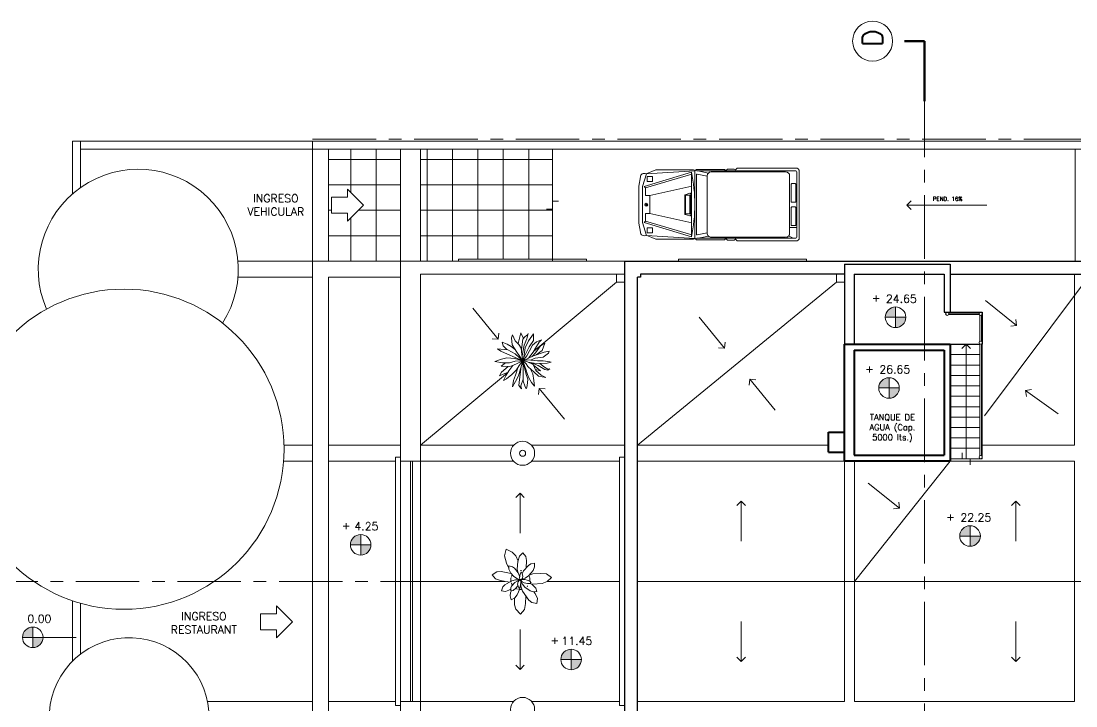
# Model space of a CAD drawing. Extents: x 1018 to 1352, y -109 to 184.
# Drawn here: x 1218.4 to 1244.77, y 68.17 to 85.28 of the extents above; entities that cross this region are included whole.
import ezdxf

# ---------------------------------------------------------------- set-up
doc = ezdxf.new("R2010")
doc.units = 0
doc.header["$LTSCALE"] = 0.5
doc.linetypes.add('CENTER', pattern=[50.8, 31.75, -6.35, 6.35, -6.35])
doc.layers.get('0').update_dxf_attribs({"linetype": 'CONTINUOUS'})
for name, color, linetype, lineweight in [('Carpintería', 55, 'CONTINUOUS', 20), ('Detalles .05', 243, 'CONTINUOUS', 5), ('Detalles 01', 8, 'CONTINUOUS', 9), ('Muros corte', 7, 'CONTINUOUS', 40), ('Muros vista', 253, 'CONTINUOUS', 25), ('Pisos', 252, 'CONTINUOUS', 18), ('Punta 01', 6, 'CONTINUOUS', 9), ('Punta 015', 64, 'CONTINUOUS', 13), ('Punta 02', 11, 'CONTINUOUS', 20), ('Punta 03', 171, 'CONTINUOUS', 30), ('Punta 05', 52, 'CONTINUOUS', 50), ('Tratamiento pisos', 251, 'CONTINUOUS', 9), ('Vidrios', 147, 'CONTINUOUS', 13)]:
    doc.layers.add(name, color=color, linetype=linetype, lineweight=lineweight)
doc.styles.add('Texto 1 mm', font='simplex.shx', dxfattribs={"height": 0.1})
doc.styles.add('Texto 1.5 mm', font='simplex.shx', dxfattribs={"height": 0.15})
doc.styles.add('Texto 2 mm', font='simplex.shx', dxfattribs={"height": 0.2})
doc.styles.add('Texto 5 mm', font='simplex.shx', dxfattribs={"height": 0.5})
pattern_1 = [(0, (-32.56274, 0.5418), (0, 0.635), []), (90, (-32.56274, 0.5418), (-0.635, 4e-17), [])]

# ---------------------------------------------------------------- blocks, each defined once
blk = doc.blocks.new('A$C30F00F99')
for p, q in [((0.065, 1.448), (0.065, 3.9)), ((1.704, 3.95), (0.115, 3.95)), ((1.626, 3.768), (0.193, 3.768)), ((1.754, 1.448), (1.754, 3.9)), ((0.093, 3.668), (0.093, 1.807)), ((1.726, 3.668), (1.726, 1.807)), ((0.122, 1.736), (0.054, 1.395)), ((0.198, 1.707), (0.152, 1.458)), ((1.626, 1.707), (0.193, 1.707)), ((1.621, 1.707), (1.667, 1.458)), ((1.697, 1.736), (1.765, 1.395)), ((1.765, 1.395), (0.056, 1.399)), ((0.495, 0.168), (0.152, 1.323)), ((1.647, 1.435), (0.172, 1.435)), ((1.134, 0.274), (1.367, 1.319)), ((1.326, 0.168), (1.669, 1.323)), ((1.144, 1.274), (0.676, 1.274)), ((0.676, 1.274), (0.676, 1.166)), ((0.676, 1.166), (1.144, 1.166)), ((1.144, 1.166), (1.144, 1.274)), ((1.72, 1.313), (1.36, 0.134)), ((0.33, 0.336), (0.205, 0.336)), ((0.205, 0.336), (0.205, 0.209)), ((0.33, 0.209), (0.33, 0.336)), ((1.134, 0.274), (0.687, 0.274)), ((1.134, 0.168), (1.134, 0.274)), ((1.489, 0.209), (1.489, 0.336)), ((1.489, 0.336), (1.614, 0.336)), ((1.614, 0.336), (1.614, 0.209)), ((0.205, 0.209), (0.33, 0.209)), ((0.915, 0.184), (0.885, 0.206)), ((0.915, 0.184), (0.944, 0.206)), ((0.915, 0.148), (0.915, 0.184)), ((1.326, 0.168), (1.134, 0.168)), ((1.36, 0.134), (1.326, 0.168)), ((1.614, 0.209), (1.489, 0.209))]:
    blk.add_line(p, q)
for points in [[(0, 3.918), (0, 2.454), (0.044, 2.417), (0.023, 2.383), (0.023, 2.211), (0.06, 2.172), (0.031, 2.135), (0.031, 1.436), (0.058, 1.402), (0.043, 1.368), (0.043, 0.425), (0.145, 0.177, 0.590762), (0.221, 0.036), (0.448, 0), (1.372, 0), (1.598, 0.036, 0.590762), (1.675, 0.177), (1.776, 0.425), (1.776, 1.368), (1.762, 1.402), (1.789, 1.436), (1.789, 2.135), (1.76, 2.172), (1.796, 2.211), (1.796, 2.383), (1.775, 2.417), (1.819, 2.454), (1.819, 3.918, 0.468554), (1.737, 4.009), (0.082, 4.009, 0.468554)], [(0.387, 3.906, -0.414214), (0.407, 3.926), (0.83, 3.926, -0.414214), (0.85, 3.906), (0.85, 3.823, -0.414214), (0.83, 3.803), (0.407, 3.803, -0.414214), (0.387, 3.823)], [(1.432, 3.906, 0.414214), (1.412, 3.926), (0.99, 3.926, 0.414214), (0.97, 3.906), (0.97, 3.823, 0.414214), (0.99, 3.803), (1.412, 3.803, 0.414214), (1.432, 3.823)], [(0.645, 1.295), (0.841, 1.295), (0.98, 1.295), (1.176, 1.295, -0.515671), (1.195, 1.269), (1.157, 1.159, -0.319548), (1.138, 1.145), (0.962, 1.145), (0.859, 1.145), (0.683, 1.145, -0.319548), (0.664, 1.159), (0.626, 1.269, -0.515671)]]:
    blk.add_lwpolyline(points, format="xyb", close=True)
for points in [[(1.485, 3.768), (1.485, 3.95)], [(1.695, 3.74), (1.754, 3.855)], [(1.754, 3.688), (1.754, 3.756), (1.723, 3.692)], [(1.754, 2.412), (1.775, 2.417)], [(0.064, 1.395), (0.141, 0.189), (0.461, 0.086)], [(0.101, 1.313), (0.461, 0.134), (0.495, 0.168), (0.687, 0.168), (0.687, 0.274), (0.454, 1.319)], [(1.757, 1.395), (1.68, 0.189), (1.36, 0.086)], [(1.72, 1.313), (0.101, 1.313)], [(1.36, 0.086), (0.461, 0.086)]]:
    blk.add_lwpolyline(points)
blk.add_lwpolyline([(1.72, 1.313, 0.103517), (0.101, 1.313, -1.887166)], format="xyb")
blk.add_circle((0.915, 0.184), 0.0367)
for centre, radius, start, end in [((0.115, 3.9), 0.05, 90, 180), ((0.193, 3.668), 0.1, 90, 180), ((1.626, 3.668), 0.1, 0, 90), ((1.704, 3.9), 0.05, 0, 90), ((0.193, 1.807), 0.1, 180, 270), ((1.626, 1.807), 0.1, 270, 0), ((0.172, 1.455), 0.02, 169.5085, 270), ((1.647, 1.455), 0.02, 270, 10.4915)]:
    blk.add_arc(centre, radius, start, end)
blk = doc.blocks.new('Plant1')
for p, q in [((2.94, 14.02), (1.24, 11.02)), ((5.75, 15.65), (2.94, 14.02)), ((6.8, 12.64), (5.75, 15.65)), ((6.67, 9.74), (6.8, 12.64)), ((-10.15, 7.82), (-12.56, 7.25)), ((-12.56, 7.25), (-11.81, 4.91)), ((-8.01, 7.41), (-10.15, 7.82)), ((-4.41, 5.37), (-8.01, 7.41)), ((-4.94, 10.5), (-5.47, 8.7)), ((-5.47, 8.7), (-5.1, 7.19)), ((-5.1, 7.19), (-3.73, 3.58)), ((-3.11, 9.8), (-4.94, 10.5)), ((-1.65, 8.27), (-3.11, 9.8)), ((-0.15, 4.91), (-1.65, 8.27)), ((-0.18, 7.33), (-0.36, 5.38)), ((1.24, 11.02), (-0.18, 7.33)), ((7.53, 5.66), (4.58, 4.62)), ((4.8, 4.93), (6.67, 9.74)), ((9.19, 5.31), (7.53, 5.66)), ((-15.39, 2.27), (-18.09, -0.04)), ((-12.63, 3.17), (-15.39, 2.27)), ((-9.66, 3.14), (-12.63, 3.17)), ((-11.81, 4.91), (-9.42, 2.94)), ((-9.42, 2.94), (-5.88, 0.9)), ((-3.93, 0.56), (-7.13, -0.21)), ((-5.88, 0.9), (-4.34, 0.46)), ((-2.06, 0.5), (-3.93, 0.56)), ((-2.48, 2.2), (-3.75, 2.12)), ((-3.75, 2.12), (-2.91, 1.21)), ((-3.73, 3.58), (-2.59, 2.19)), ((-2.91, 1.21), (-1.29, 0)), ((-1.34, 2), (-2.48, 2.2)), ((-1.9, 0.46), (-2.06, 0.5)), ((-0.39, 1.34), (-1.34, 2)), ((-0.56, -0.12), (-0.19, 0)), ((-0.12, 0.81), (-0.39, 1.34)), ((-0.19, 0), (-0.12, 0.06)), ((0.25, 2.69), (-0.15, 4.91)), ((-0.06, 0.25), (-0.12, 0.81)), ((-0.12, 0.06), (-0.06, 0.25)), ((-0.11, 0.67), (0.06, 0.81)), ((0.06, 0.81), (0.25, 2.69)), ((0.31, 1.31), (0.12, 0.38)), ((0.12, 0.38), (0.19, 0.25)), ((0.19, 0.25), (0.38, 0.19)), ((0.73, 2.26), (0.31, 1.31)), ((0.38, 0.19), (1.25, 0.44)), ((0.47, 0.22), (0.69, 0)), ((0.69, 0), (2.44, 0)), ((1.6, 3.31), (0.73, 2.26)), ((1.25, 0.44), (2.18, 1.1)), ((2.74, 4.3), (1.6, 3.31)), ((2.18, 1.1), (3.4, 2.61)), ((2.44, 0), (4.43, 0.51)), ((3.75, 4.5), (2.74, 4.3)), ((3.4, 2.61), (3.75, 3.44)), ((3.75, 3.45), (4.8, 4.93)), ((3.75, 3.44), (3.75, 4.5)), ((4.43, 0.51), (7.5, 2.24)), ((7.5, 2.24), (8.7, 3.64)), ((8.7, 3.64), (9.19, 5.31)), ((8.78, 3.92), (9.84, 4.12)), ((9.84, 4.12), (12.89, 4.12)), ((13.53, 0.5), (11.66, -0.54)), ((12.89, 4.12), (15.19, 2.69)), ((15.19, 2.69), (13.53, 0.5)), ((-18.09, -0.04), (-15.37, -2.32)), ((-15.37, -2.32), (-11.22, -3.04)), ((-11.22, -3.04), (-8.38, -3)), ((-8.2, -0.91), (-9.38, -2.5)), ((-9.38, -2.5), (-7.87, -3.25)), ((-5.18, -2.97), (-8.45, -7.47)), ((-7.13, -0.21), (-8.2, -0.91)), ((-7.87, -3.25), (-5.44, -3.05)), ((-5.44, -3.05), (-3.38, -2.45)), ((-3.38, -2.45), (-1.56, -1.44)), ((-1.56, -1.44), (-0.5, -0.38)), ((-1.12, -2.44), (-1.55, -4.42)), ((-1.55, -4.42), (-1.12, -8.67)), ((-1.29, 0), (-0.56, -0.12)), ((-0.38, -0.81), (-1.12, -2.44)), ((-0.31, -0.5), (-0.59, -0.46)), ((-0.5, -0.38), (-0.5, -0.12)), ((0.06, -0.62), (-0.38, -0.81)), ((-0.26, -0.76), (-0.31, -0.5)), ((-0.19, -1.81), (-0.07, -0.68)), ((0.01, -3.25), (-0.19, -1.81)), ((0.12, -0.12), (0, -0.44)), ((0, -0.44), (0.12, -1)), ((1.03, -5.66), (0.01, -3.25)), ((0.56, -0.06), (0.12, -0.12)), ((0.12, -1), (0.45, -1.59)), ((0.45, -1.59), (1.43, -2.3)), ((1.53, -0.38), (0.56, -0.06)), ((1.43, -2.3), (2.56, -2.56)), ((3.06, -1.61), (1.53, -0.38)), ((3.19, -1.19), (2.01, -0.77)), ((2.38, -1), (2.23, -0.95)), ((2.32, -2.51), (3.05, -4.05)), ((4.2, -2.28), (2.38, -1)), ((2.56, -2.56), (3.88, -2.56)), ((3.05, -4.05), (3.43, -5.82)), ((3.88, -2.56), (3.06, -1.61)), ((6, -1.48), (3.19, -1.19)), ((6.42, -4.94), (4.2, -2.28)), ((11.66, -0.54), (6, -1.48)), ((7.5, -6.71), (6.42, -4.94)), ((9.02, -0.98), (12.56, -2.76)), ((12.56, -2.76), (15.17, -4.6)), ((15.17, -4.6), (16.61, -7.77)), ((-8.45, -7.47), (-9.18, -9.67)), ((-9.18, -9.67), (-8.88, -12.44)), ((-6.25, -11.82), (-4.21, -9.77)), ((-4.21, -9.77), (-1.41, -5.8)), ((-1.12, -8.67), (-0.57, -10.07)), ((-0.57, -10.07), (1, -11.56)), ((1, -11.56), (2.25, -9.87)), ((1.72, -6.45), (1.03, -5.66)), ((3.06, -7.12), (1.72, -6.45)), ((2.25, -9.87), (2.39, -7.87)), ((2.39, -7.87), (2.32, -6.75)), ((3.43, -5.82), (3.06, -7.12)), ((3.19, -6.68), (4.04, -7.69)), ((4.04, -7.69), (5.41, -8.56)), ((5.41, -8.56), (7.5, -8.88)), ((7.5, -8.88), (7.5, -6.71)), ((7.5, -6.98), (10.72, -8.45)), ((10.72, -8.45), (13.06, -8.78)), ((13.06, -8.78), (16.61, -7.77)), ((-8.88, -12.44), (-6.25, -11.82))]:
    blk.add_line(p, q)
for start, end in [(172.4345, 176.9296), (149.2581, 153.7532), (57.1582, 93.2041), (21.2653, 25.7604), (212.1423, 223.5771), (229.8179, 257.6637), (265.2848, 278.7499), (306.6551, 316.418), (323.0282, 344.4965)]:
    blk.add_arc((0, 0), 5.12, start, end)
blk = doc.blocks.new('Treei')
for p, q in [((-2.15, 4.1), (-3.71, 4.62)), ((-3.71, 4.62), (-3.16, 3.73)), ((-1.6, 5.41), (-2.01, 5.58)), ((-2.01, 5.58), (-1.8, 4.47)), ((-0.75, 4.27), (-1.6, 5.41)), ((0.01, 4.32), (0.22, 5.68)), ((0.22, 5.68), (0.34, 5.97)), ((0.34, 5.97), (0.52, 5.11)), ((0.52, 5.11), (0.61, 3.71)), ((0.61, 3.58), (1.42, 4.57)), ((1.92, 4.62), (1.05, 3.19)), ((1.42, 4.57), (1.81, 5.28)), ((1.81, 5.28), (1.78, 5.7)), ((1.78, 5.7), (2.06, 5.28)), ((2.06, 5.28), (1.92, 4.62)), ((3.12, 3.85), (3.58, 4.84)), ((3.58, 4.84), (3.3, 3.31)), ((-3.94, 3.46), (-4.45, 3.93)), ((-4.45, 3.93), (-4.03, 2.89)), ((-4.03, 2.89), (-3.28, 2.03)), ((-3.05, 2.89), (-3.94, 3.46)), ((-3.16, 3.73), (-1.67, 2.62)), ((-1.83, 2.15), (-3.05, 2.89)), ((-1.21, 2.79), (-2.15, 4.1)), ((-1.8, 4.47), (-1.02, 2.25)), ((-1.67, 2.62), (-0.88, 1.91)), ((-0.56, 2.57), (-0.75, 4.27)), ((-0.11, 1.56), (-0.56, 2.57)), ((-0.17, 1), (0.06, 3.09)), ((0.06, 3.09), (0.01, 4.32)), ((0.57, 2.38), (0.31, 1.05)), ((1.05, 3.19), (0.44, 1.74)), ((0.61, 3.71), (0.57, 2.38)), ((0.8, 2.18), (2.11, 2.72)), ((0.96, 2.25), (2.2, 3.73)), ((2.2, 3.73), (1.92, 2.62)), ((2.36, 2.28), (1.99, 1.81)), ((2.11, 2.72), (3.12, 3.85)), ((3.3, 3.31), (2.36, 2.28)), ((2.82, 2.08), (4.22, 2.33)), ((4.22, 2.33), (5.46, 2.47)), ((5.46, 2.47), (4.64, 1.81)), ((-4.76, 0.09), (-5.92, -0.48)), ((-5.51, 0.92), (-5.8, 1.09)), ((-5.8, 1.09), (-4.68, 0.77)), ((-5.76, 2.23), (-4.31, 2.25)), ((-4.26, 1.14), (-5.76, 2.23)), ((-5.12, 0.4), (-5.51, 0.92)), ((-4.61, -0.04), (-5.12, 0.4)), ((-4.68, 0.77), (-3.34, 0.26)), ((-4.31, 2.25), (-2.93, 1.32)), ((-2.77, 0.45), (-4.26, 1.14)), ((-3.34, 0.26), (-1.78, -0.09)), ((-3.28, 2.03), (-2.08, 1.39)), ((-2.93, 1.32), (-0.51, 0.11)), ((-0.77, 0.18), (-2.77, 0.45)), ((-2.08, 1.39), (-1.04, 0.82)), ((-0.51, 1.14), (-1.83, 2.15)), ((-1.04, 0.82), (0.03, -0.03)), ((-1.02, 2.25), (0.03, -0.03)), ((0.03, -0.03), (-0.77, 0.18)), ((0.03, -0.03), (-0.17, 1)), ((0.03, -0.03), (0.2, 0.77)), ((2.04, 0.65), (0.03, -0.03)), ((0.7, 0.63), (0.03, -0.03)), ((0.03, -0.03), (2.96, 0.63)), ((1.85, 0.03), (0.03, -0.03)), ((0.2, 0.77), (0.8, 2.18)), ((1.28, 1.02), (0.7, 0.63)), ((1.99, 1.81), (1.28, 1.02)), ((1.69, 1.48), (2.82, 2.08)), ((3.28, 0.01), (1.85, 0.03)), ((2.73, 0.9), (2.04, 0.65)), ((3.51, 1.17), (2.73, 0.9)), ((2.96, 0.63), (3.97, 1)), ((4.41, -0.01), (3.28, 0.01)), ((4.64, 1.81), (3.51, 1.17)), ((3.97, 1), (4.77, 0.95)), ((5.39, 0.4), (4.41, -0.01)), ((4.77, 0.95), (5.72, 0.8)), ((6.02, 0.65), (5.39, 0.4)), ((5.72, 0.8), (6.02, 0.65)), ((-5.92, -0.48), (-3.64, -1.03)), ((-4.26, -1.67), (-5.51, -2.28)), ((-2.36, -0.36), (-4.61, -0.04)), ((-3.44, -0.9), (-4.26, -1.67)), ((-2.65, -0.43), (-3.44, -0.9)), ((-3.37, -2.31), (-1.83, -1.37)), ((-2.28, -1.64), (-3.05, -2.53)), ((-1.34, -0.24), (-2.65, -0.43)), ((-1.46, -1.72), (-2.33, -3.24)), ((-1.83, -1.37), (0.03, -0.03)), ((-1.78, -0.09), (-0.95, -0.18)), ((0.03, -0.03), (-1.46, -1.72)), ((-1.39, -3.32), (0.03, -0.03)), ((0.03, -0.03), (-1.34, -0.24)), ((-0.47, -1.76), (-0.63, -3.46)), ((0.03, -0.03), (-0.47, -1.76)), ((0.11, -1.72), (0.03, -0.03)), ((0.03, -0.03), (1.07, -2.16)), ((1, -0.83), (0.03, -0.03)), ((3.21, -0.98), (0.03, -0.03)), ((0.45, -2.92), (0.11, -1.72)), ((1.97, -1.44), (1, -0.83)), ((1.3, -3.19), (1.03, -2.11)), ((1.07, -2.16), (2.15, -3.07)), ((4.06, -0.75), (1.24, -0.39)), ((1.31, -1.02), (3.1, -1.64)), ((2.93, -2.41), (1.97, -1.44)), ((3.1, -1.64), (4.24, -2.04)), ((4.47, -1.62), (3.21, -0.98)), ((3.92, 0), (5.37, -0.51)), ((5.3, -0.93), (4.06, -0.75)), ((4.24, -2.04), (5.56, -2.28)), ((5.56, -2.28), (4.47, -1.62)), ((6.02, -0.34), (5.3, -0.93)), ((5.37, -0.51), (6.02, -0.34)), ((-5.51, -2.28), (-4.86, -2.48)), ((-4.86, -2.48), (-3.37, -2.31)), ((-3.55, -3.37), (-3.92, -4.48)), ((-3.92, -4.48), (-3.16, -4.25)), ((-3.05, -2.53), (-3.55, -3.37)), ((-3.16, -4.25), (-2.38, -3.46)), ((-2.33, -3.24), (-2.56, -5.44)), ((-2.06, -4.77), (-1.39, -3.32)), ((-0.63, -3.46), (-0.35, -4.6)), ((0.2, -6.03), (0.5, -4.43)), ((0.5, -4.43), (0.45, -2.92)), ((0.5, -3.74), (1.19, -4.72)), ((1.19, -4.72), (1.28, -3.19)), ((1.28, -3.19), (2.47, -4.62)), ((2.15, -3.07), (3.12, -3.59)), ((2.93, -4.4), (2.43, -3.22)), ((3.85, -3.54), (2.93, -2.41)), ((3.23, -5.02), (2.93, -4.4)), ((3.12, -3.59), (4.27, -4.18)), ((4.27, -4.18), (3.85, -3.54)), ((-2.56, -5.44), (-2.06, -4.77)), ((-0.35, -4.6), (0.2, -6.03)), ((2.47, -4.62), (3.23, -5.02))]:
    blk.add_line(p, q)

msp = doc.modelspace()

# ---------------------------------------------------------------- hatches: boundary and pattern name
at = {"layer": 'Tratamiento pisos'}
h = msp.add_hatch(dxfattribs=at)
h.set_pattern_fill('NET,_O', color=256, scale=0.2)
h.set_pattern_definition(pattern_1)
h.paths.add_polyline_path([(1227.886, 82.08), (1226.086, 82.08), (1226.086, 79.28), (1227.886, 79.28)])
h.paths.add_polyline_path([(1226.962, 80.68), (1226.562, 80.28), (1226.562, 80.48), (1226.162, 80.48), (1226.162, 80.88), (1226.562, 80.88), (1226.562, 81.08)], flags=16)
h = msp.add_hatch(dxfattribs=at)
h.set_pattern_fill('NET,_O', color=256, scale=0.2)
h.set_pattern_definition(pattern_1)
h.paths.add_polyline_path([(1228.386, 82.08), (1228.386, 79.28), (1229.336, 79.28), (1229.336, 79.33), (1231.686, 79.33), (1231.686, 82.08)])
at = {"layer": 'Vidrios', "linetype": 'Continuous'}
h = msp.add_hatch(color=256, dxfattribs=at)
h.paths.add_polyline_path([(1240.26, 78.136, 0.414214), (1240.003, 77.879), (1240.26, 77.879)])
h.paths.add_polyline_path([(1240.516, 77.879), (1240.26, 77.879), (1240.26, 77.623, 0.414214)])
h = msp.add_hatch(color=256, dxfattribs=at)
h.paths.add_polyline_path([(1240.096, 76.369, 0.414214), (1239.839, 76.112), (1240.096, 76.112)])
h.paths.add_polyline_path([(1240.352, 76.112), (1240.096, 76.112), (1240.096, 75.856, 0.414214)])
h = msp.add_hatch(color=256, dxfattribs=at)
h.paths.add_polyline_path([(1242.122, 72.669, 0.414214), (1241.866, 72.413), (1242.122, 72.413)])
h.paths.add_polyline_path([(1242.379, 72.413), (1242.122, 72.413), (1242.122, 72.156, 0.414214)])
h = msp.add_hatch(color=256, dxfattribs=at)
h.paths.add_polyline_path([(1226.888, 72.448, 0.414214), (1226.631, 72.192), (1226.888, 72.192)])
h.paths.add_polyline_path([(1227.144, 72.192), (1226.888, 72.192), (1226.888, 71.935, 0.414214)])
h = msp.add_hatch(color=256, dxfattribs=at)
h.paths.add_polyline_path([(1218.69, 70.136, 0.414214), (1218.434, 69.88), (1218.69, 69.88)])
h.paths.add_polyline_path([(1218.947, 69.88), (1218.69, 69.88), (1218.69, 69.623, 0.414214)])
h = msp.add_hatch(color=256, dxfattribs=at)
h.paths.add_polyline_path([(1232.149, 69.583, 0.414214), (1231.892, 69.327), (1232.149, 69.327)])
h.paths.add_polyline_path([(1232.405, 69.327), (1232.149, 69.327), (1232.149, 69.07, 0.414214)])

# ---------------------------------------------------------------- linework, layer by layer
at = {"layer": 'Carpintería'}
for p, q in [((1232.536, 79.33), (1229.336, 79.33)), ((1229.336, 79.33), (1229.336, 79.28)), ((1232.536, 79.33), (1232.536, 79.28)), ((1227.761, 74.38), (1227.761, 68.18)), ((1227.761, 74.38), (1227.886, 74.38)), ((1227.761, 68.18), (1227.886, 68.18))]:
    msp.add_line(p, q, dxfattribs=at)
at = {"layer": 'Detalles 01', "linetype": 'CENTER', "ltscale": 0.1}
for p, q in [((1240.986, 66.642), (1240.986, 83.28)), ((1225.686, 82.33), (1267.736, 82.33)), ((1214.686, 71.28), (1228.386, 71.28))]:
    msp.add_line(p, q, dxfattribs=at)
at = {"layer": 'Detalles 01'}
for p, q in [((1240.544, 80.68), (1240.65, 80.786)), ((1240.544, 80.68), (1242.544, 80.68)), ((1240.544, 80.68), (1240.65, 80.574)), ((1234.836, 79.33), (1238.036, 79.33)), ((1234.836, 79.33), (1234.836, 79.28)), ((1238.036, 79.33), (1238.036, 79.28)), ((1230.324, 77.329), (1229.69, 78.103)), ((1243.287, 77.676), (1242.505, 78.299)), ((1235.981, 77.104), (1235.348, 77.878)), ((1242.351, 77.985), (1241.585, 77.985)), ((1242.351, 77.945), (1241.585, 77.945)), ((1242.366, 77.93), (1242.366, 77.28)), ((1242.406, 77.93), (1242.406, 77.28)), ((1243.287, 77.676), (1243.27, 77.825)), ((1243.287, 77.676), (1243.138, 77.659)), ((1230.324, 77.329), (1230.174, 77.344)), ((1230.324, 77.329), (1230.339, 77.478)), ((1235.981, 77.104), (1235.832, 77.119)), ((1235.981, 77.104), (1235.996, 77.254)), ((1241.92, 77.099), (1242.026, 77.205)), ((1242.026, 74.345), (1242.026, 77.205)), ((1242.132, 77.099), (1242.026, 77.205)), ((1242.366, 77.21), (1242.366, 74.42)), ((1242.406, 77.21), (1242.406, 74.42)), ((1236.615, 76.331), (1236.6, 76.182)), ((1236.615, 76.331), (1237.249, 75.557)), ((1236.615, 76.331), (1236.764, 76.316)), ((1231.347, 76.103), (1231.332, 75.953)), ((1231.347, 76.103), (1231.981, 75.329)), ((1231.347, 76.103), (1231.496, 76.088)), ((1243.51, 76.045), (1243.658, 76.07)), ((1243.51, 76.045), (1244.326, 75.468)), ((1243.51, 76.045), (1243.535, 75.897)), ((1233.361, 74.38), (1233.361, 68.18)), ((1233.361, 74.38), (1233.486, 74.38)), ((1241.926, 74.345), (1241.926, 74.495)), ((1227.886, 74.28), (1227.886, 68.28)), ((1228.136, 74.28), (1228.136, 68.28)), ((1228.186, 74.28), (1228.186, 68.28)), ((1242.126, 74.195), (1242.126, 74.345)), ((1240.354, 73.112), (1239.572, 73.735)), ((1230.873, 73.48), (1230.767, 73.374)), ((1230.873, 73.48), (1230.873, 72.48)), ((1230.873, 73.48), (1230.979, 73.374)), ((1236.398, 73.28), (1236.292, 73.174)), ((1236.398, 73.28), (1236.398, 72.28)), ((1236.398, 73.28), (1236.504, 73.174)), ((1240.354, 73.112), (1240.205, 73.095)), ((1240.354, 73.112), (1240.338, 73.261)), ((1243.265, 73.28), (1243.159, 73.174)), ((1243.265, 73.28), (1243.265, 72.28)), ((1243.265, 73.28), (1243.371, 73.174)), ((1236.398, 69.28), (1236.398, 70.28)), ((1243.265, 69.28), (1243.265, 70.28)), ((1230.873, 69.08), (1230.873, 70.08)), ((1236.398, 69.28), (1236.292, 69.386)), ((1236.398, 69.28), (1236.504, 69.386)), ((1243.265, 69.28), (1243.159, 69.386)), ((1243.265, 69.28), (1243.371, 69.386)), ((1230.873, 69.08), (1230.767, 69.186)), ((1230.873, 69.08), (1230.979, 69.186)), ((1233.361, 68.18), (1233.486, 68.18))]:
    msp.add_line(p, q, dxfattribs=at)
for centre, radius in [((1241.551, 77.965), 0.04), ((1242.386, 77.965), 0.04), ((1242.386, 77.245), 0.04), ((1230.936, 74.48), 0.3), ((1230.936, 74.48), 0.075), ((1242.386, 74.385), 0.04), ((1230.936, 68.08), 0.3)]:
    msp.add_circle(centre, radius, dxfattribs=at)
at = {"layer": 'Muros corte'}
for p, q in [((1238.986, 74.28), (1238.986, 77.205)), ((1238.986, 77.205), (1241.626, 77.205)), ((1239.226, 77.055), (1239.226, 74.43)), ((1239.226, 77.055), (1241.476, 77.055)), ((1241.476, 77.055), (1241.476, 74.43)), ((1241.626, 77.205), (1241.626, 74.28)), ((1238.586, 75.005), (1238.986, 75.005)), ((1238.586, 74.505), (1238.586, 75.005)), ((1238.586, 74.505), (1238.986, 74.505)), ((1239.226, 74.43), (1241.476, 74.43)), ((1241.626, 74.28), (1238.986, 74.28))]:
    msp.add_line(p, q, dxfattribs=at)
at = {"layer": 'Muros vista'}
for p, q in [((1233.486, 79.28), (1233.486, 63.28)), ((1233.486, 79.28), (1261.686, 79.28)), ((1233.811, 63.68), (1233.811, 78.88)), ((1233.886, 78.88), (1233.811, 78.88)), ((1238.986, 78.955), (1233.886, 78.955)), ((1233.886, 78.955), (1233.886, 78.88)), ((1241.626, 78.955), (1261.186, 78.955))]:
    msp.add_line(p, q, dxfattribs=at)
at = {"layer": 'Pisos'}
for p, q in [((1242.426, 77.205), (1242.426, 74.345)), ((1241.626, 76.945), (1242.366, 76.945)), ((1242.406, 76.945), (1242.426, 76.945)), ((1241.626, 76.685), (1242.366, 76.685)), ((1242.406, 76.685), (1242.426, 76.685)), ((1241.626, 76.425), (1242.366, 76.425)), ((1242.406, 76.425), (1242.426, 76.425)), ((1241.626, 76.165), (1242.366, 76.165)), ((1242.406, 76.165), (1242.426, 76.165)), ((1241.626, 75.905), (1242.366, 75.905)), ((1242.406, 75.905), (1242.426, 75.905)), ((1241.626, 75.645), (1242.366, 75.645)), ((1242.406, 75.645), (1242.426, 75.645)), ((1241.626, 75.385), (1242.366, 75.385)), ((1242.406, 75.385), (1242.426, 75.385)), ((1241.626, 75.125), (1242.366, 75.125)), ((1242.406, 75.125), (1242.426, 75.125)), ((1241.626, 74.865), (1242.366, 74.865)), ((1242.406, 74.865), (1242.426, 74.865)), ((1241.626, 74.605), (1242.366, 74.605)), ((1242.406, 74.605), (1242.426, 74.605)), ((1241.626, 74.345), (1242.426, 74.345))]:
    msp.add_line(p, q, dxfattribs=at)
at = {"layer": 'Punta 01'}
for p, q in [((1225.686, 82.28), (1267.686, 82.28)), ((1225.686, 82.28), (1225.686, 82.08)), ((1225.686, 82.08), (1267.486, 82.08)), ((1244.746, 82.08), (1244.746, 79.28))]:
    msp.add_line(p, q, dxfattribs=at)
at = {"layer": 'Punta 01', "linetype": 'Continuous'}
for p, q in [((1239.699, 78.345), (1239.849, 78.345)), ((1239.774, 78.27), (1239.774, 78.42)), ((1239.535, 76.578), (1239.685, 76.578)), ((1239.61, 76.503), (1239.61, 76.653)), ((1241.561, 72.879), (1241.711, 72.879)), ((1241.636, 72.804), (1241.636, 72.954)), ((1226.452, 72.66), (1226.602, 72.66)), ((1226.527, 72.585), (1226.527, 72.735)), ((1231.663, 69.795), (1231.813, 69.795)), ((1231.738, 69.72), (1231.738, 69.87))]:
    msp.add_line(p, q, dxfattribs=at)
at = {"layer": 'Punta 01'}
msp.add_lwpolyline([(1233.286, 78.955), (1233.486, 78.955), (1233.486, 78.755), (1233.286, 78.755), (1233.286, 78.955)], dxfattribs=at)
at = {"layer": 'Punta 015'}
for p, q in [((1225.686, 63.28), (1225.686, 79.28)), ((1227.886, 79.28), (1225.686, 79.28)), ((1226.086, 78.88), (1226.086, 63.68)), ((1226.086, 78.88), (1227.886, 78.88))]:
    msp.add_line(p, q, dxfattribs=at)
at = {"layer": 'Punta 015', "linetype": 'Continuous'}
for p, q in [((1240.26, 78.136), (1240.26, 77.623)), ((1240.003, 77.879), (1240.516, 77.879)), ((1240.096, 76.369), (1240.096, 75.856)), ((1239.839, 76.112), (1240.352, 76.112)), ((1242.122, 72.669), (1242.122, 72.156)), ((1226.888, 72.448), (1226.888, 71.935)), ((1241.866, 72.413), (1242.379, 72.413)), ((1226.631, 72.192), (1227.144, 72.192)), ((1218.69, 70.136), (1218.69, 69.623)), ((1218.434, 69.88), (1219.772, 69.88)), ((1232.149, 69.583), (1232.149, 69.07)), ((1231.892, 69.327), (1232.405, 69.327))]:
    msp.add_line(p, q, dxfattribs=at)
for centre in [(1240.26, 77.879), (1240.096, 76.112), (1242.122, 72.413), (1226.888, 72.192), (1218.69, 69.88), (1232.149, 69.327)]:
    msp.add_circle(centre, 0.257, dxfattribs=at)
at = {"layer": 'Punta 02'}
for p, q in [((1226.562, 81.08), (1226.562, 80.88)), ((1226.562, 81.08), (1226.962, 80.68)), ((1226.162, 80.88), (1226.162, 80.48)), ((1226.562, 80.88), (1226.162, 80.88)), ((1226.562, 80.48), (1226.162, 80.48)), ((1226.562, 80.28), (1226.962, 80.68)), ((1226.562, 80.48), (1226.562, 80.28)), ((1233.486, 79.28), (1227.886, 79.28)), ((1227.886, 74.28), (1227.886, 79.28)), ((1228.386, 78.955), (1228.386, 74.28)), ((1233.486, 78.955), (1228.386, 78.955)), ((1227.886, 74.28), (1228.386, 74.28)), ((1224.386, 70.467), (1224.386, 70.067)), ((1224.786, 70.467), (1224.386, 70.467)), ((1224.786, 70.667), (1224.786, 70.467)), ((1224.786, 70.667), (1225.186, 70.267)), ((1224.786, 69.867), (1225.186, 70.267)), ((1224.786, 70.067), (1224.386, 70.067)), ((1224.786, 70.067), (1224.786, 69.867)), ((1227.886, 63.28), (1227.886, 68.28)), ((1227.886, 68.28), (1228.386, 68.28)), ((1228.386, 68.28), (1228.386, 63.605))]:
    msp.add_line(p, q, dxfattribs=at)
msp.add_lwpolyline([(1238.786, 78.955), (1238.986, 78.955), (1238.986, 78.755), (1238.786, 78.755), (1238.786, 78.955)], dxfattribs=at)
msp.add_circle((1239.686, 84.78), 0.5, dxfattribs=at)
at = {"layer": 'Punta 02', "ltscale": 0.03}
msp.add_circle((1220.971, 74.582), 4, dxfattribs=at)
for centre, radius, start, end in [((1221.327, 79.078), 2.5, 327.4621, 203.4827), ((1221.101, 67.873), 2, 315.1637, 220.0725)]:
    msp.add_arc(centre, radius, start, end, dxfattribs=at)
at = {"layer": 'Punta 03'}
for p, q in [((1238.986, 79.205), (1241.626, 79.205)), ((1238.986, 79.205), (1238.986, 77.205)), ((1241.626, 79.205), (1241.626, 78.005)), ((1239.226, 78.955), (1241.476, 78.955)), ((1239.226, 78.955), (1239.226, 77.205)), ((1241.476, 78.955), (1241.476, 78.005)), ((1241.476, 78.005), (1241.626, 78.005)), ((1241.626, 78.005), (1242.426, 78.005)), ((1242.426, 78.005), (1242.426, 77.205)), ((1241.626, 77.205), (1242.366, 77.205)), ((1242.406, 77.205), (1242.426, 77.205))]:
    msp.add_line(p, q, dxfattribs=at)
at = {"layer": 'Punta 05'}
for p, q in [((1240.986, 84.78), (1240.486, 84.78)), ((1240.986, 83.28), (1240.986, 84.78))]:
    msp.add_line(p, q, dxfattribs=at)
at = {"layer": 'Tratamiento pisos'}
for p, q in [((1219.686, 82.28), (1219.686, 80.963)), ((1225.686, 82.28), (1219.686, 82.28)), ((1219.886, 81.12), (1219.886, 82.28)), ((1225.686, 82.08), (1219.886, 82.08)), ((1225.686, 82.08), (1225.686, 79.28)), ((1226.086, 82.08), (1226.086, 79.28)), ((1227.886, 82.08), (1227.886, 79.28)), ((1228.386, 82.08), (1228.386, 79.28)), ((1231.686, 82.08), (1231.686, 79.28)), ((1231.836, 80.78), (1231.686, 80.78)), ((1231.686, 80.58), (1231.536, 80.58)), ((1225.686, 79.28), (1223.819, 79.28)), ((1225.686, 78.88), (1223.819, 78.88)), ((1244.736, 74.68), (1244.736, 78.955)), ((1233.286, 78.755), (1231.215, 77.033)), ((1238.786, 78.755), (1233.811, 74.68)), ((1244.986, 78.755), (1242.481, 75.419)), ((1230.559, 76.488), (1228.386, 74.68)), ((1225.686, 74.68), (1224.97, 74.68)), ((1226.086, 74.68), (1227.886, 74.68)), ((1230.712, 74.68), (1228.386, 74.68)), ((1233.486, 74.68), (1231.159, 74.68)), ((1233.811, 74.68), (1238.586, 74.68)), ((1242.426, 74.68), (1244.736, 74.68)), ((1225.686, 74.28), (1224.959, 74.28)), ((1226.086, 74.28), (1227.761, 74.28)), ((1230.712, 74.28), (1228.386, 74.28)), ((1228.386, 74.28), (1228.386, 68.28)), ((1233.361, 74.28), (1231.159, 74.28)), ((1233.811, 74.28), (1238.986, 74.28)), ((1238.986, 68.28), (1238.986, 74.28)), ((1239.236, 68.28), (1239.236, 74.28)), ((1239.236, 71.28), (1241.626, 74.28)), ((1241.626, 74.28), (1244.736, 74.28)), ((1244.736, 68.28), (1244.736, 74.28)), ((1230.494, 71.28), (1228.386, 71.28)), ((1230.643, 71.28), (1230.641, 71.28)), ((1233.361, 71.28), (1231.556, 71.28)), ((1233.811, 71.28), (1261.186, 71.28)), ((1219.686, 70.794), (1219.686, 69.286)), ((1219.886, 70.732), (1219.886, 69.461)), ((1225.686, 68.28), (1223.059, 68.28)), ((1226.086, 68.28), (1227.761, 68.28)), ((1230.712, 68.28), (1228.386, 68.28)), ((1233.361, 68.28), (1231.159, 68.28)), ((1233.811, 68.28), (1238.986, 68.28)), ((1239.236, 68.28), (1244.736, 68.28))]:
    msp.add_line(p, q, dxfattribs=at)

# ---------------------------------------------------------------- block references
at = {"layer": 'Detalles .05', "linetype": 'Continuous', "rotation": 270}
msp.add_blockref('A$C30F00F99', (1233.844, 81.606), dxfattribs=at)
at = {"layer": 'Detalles .05'}
for name, p, xscale, yscale, zscale, rotation in [('Treei', (1230.948, 76.795), 0.117, 0.117, 0.117, 270), ('Plant1', (1230.881, 71.315), 0.0468, 0.0468, 0.0468, 294.9481703471658)]:
    msp.add_blockref(name, p, dxfattribs=dict(at, xscale=xscale, yscale=yscale, zscale=zscale, rotation=rotation))

# ---------------------------------------------------------------- texts
at = {"layer": 'Punta 01', "insert": (1241.191, 80.888), "char_height": 0.1, "width": 0.8276, "attachment_point": 1, "style": 'Texto 1 mm'}
msp.add_mtext('PEND. 16%', dxfattribs=at)
at = {"layer": 'Punta 015', "linetype": 'Continuous', "char_height": 0.2, "attachment_point": 5, "style": 'Texto 2 mm'}
for s, insert in [('24.65', (1240.404, 78.342)), ('26.65', (1240.24, 76.575)), ('22.25', (1242.266, 72.875)), ('4.25', (1227.031, 72.656)), ('11.45', (1232.292, 69.791))]:
    msp.add_mtext(s, dxfattribs=dict(at, insert=insert))
at = {"layer": 'Punta 015', "insert": (1240.181, 75.454), "char_height": 0.15, "width": 1.4513, "attachment_point": 2, "style": 'Texto 1.5 mm'}
msp.add_mtext('TANQUE DE AGUA (Cap. 5000 lts.)', dxfattribs=at)
at = {"layer": 'Punta 02', "char_height": 0.2, "width": 1.4466, "attachment_point": 2, "style": 'Texto 2 mm'}
for s, insert in [('INGRESO\\PVEHICULAR', (1224.766, 80.952)), ('INGRESO\\PRESTAURANT', (1222.968, 70.507))]:
    msp.add_mtext(s, dxfattribs=dict(at, insert=insert))
at = {"layer": 'Punta 02', "linetype": 'Continuous', "insert": (1218.855, 70.344), "char_height": 0.2, "attachment_point": 5, "style": 'Texto 2 mm'}
msp.add_mtext('0.00', dxfattribs=at)
at = {"layer": 'Punta 05', "insert": (1239.937, 84.631), "char_height": 0.5, "width": 0.3999, "attachment_point": 7, "rotation": 90, "style": 'Texto 5 mm'}
msp.add_mtext('D', dxfattribs=at)

doc.saveas('drawing.dxf')
